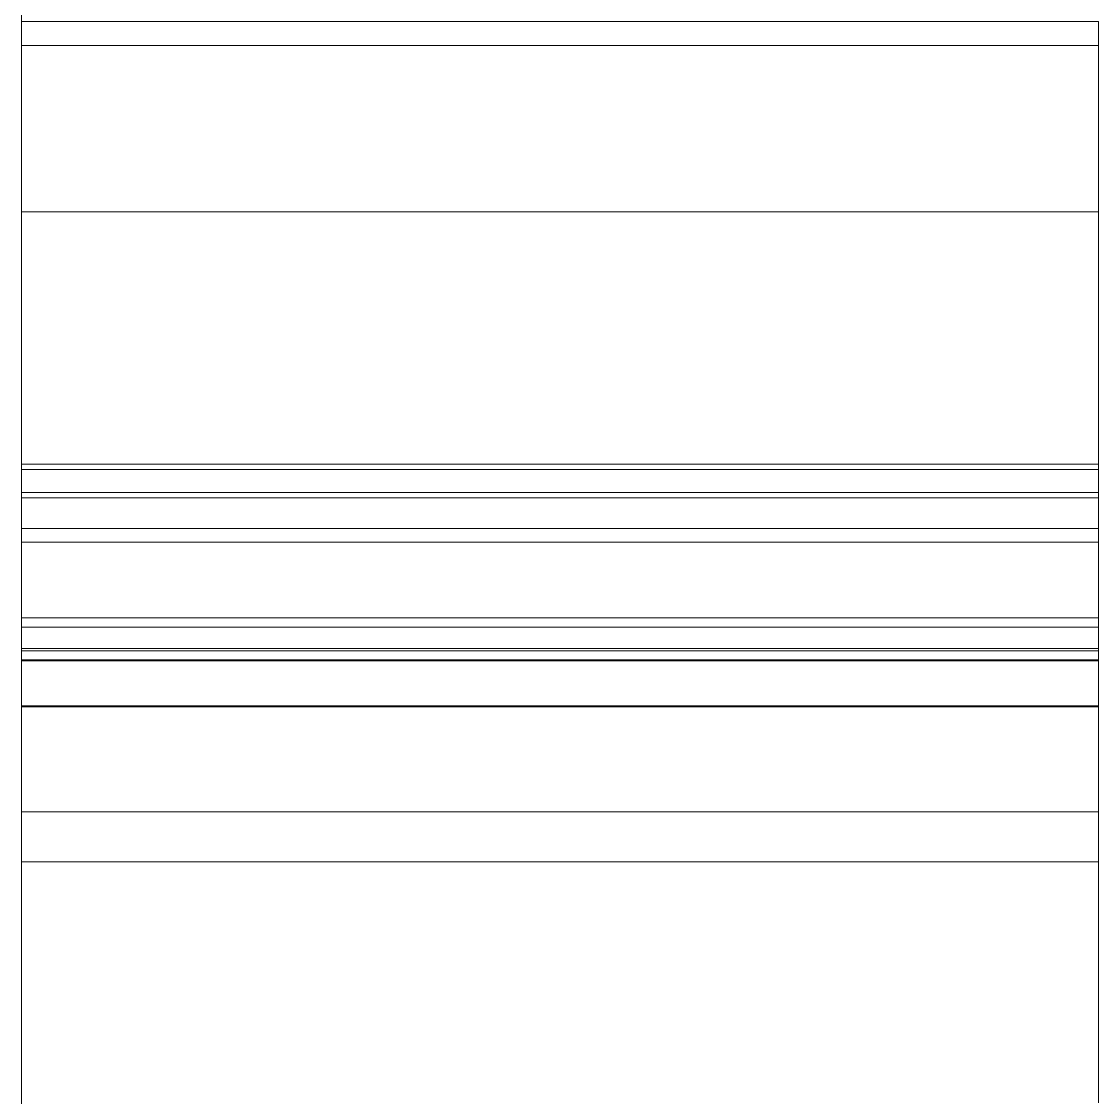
# Model space of a CAD drawing. Header units: millimetres. Extents: x 278858 to 279223, y 218711 to 219074.
# Drawn here: x 279158.13 to 279163.13, y 218929.01 to 218934.01 of the extents above; entities that cross this region are included whole.
import ezdxf

# ---------------------------------------------------------------- set-up
doc = ezdxf.new("R2010")
doc.units = ezdxf.units.MM
doc.header["$LTSCALE"] = 2
doc.layers.add('AM_9', color=251, linetype='Continuous', lineweight=15)

msp = doc.modelspace()

# ---------------------------------------------------------------- linework, layer by layer
at = {"layer": 'AM_9'}
for p, q in [((279158.1308, 218933.9946), (279158.1308, 218934.0391)), ((279158.1308, 218934.0051), (279158.1308, 218934.0052)), ((279158.1308, 218934.0052), (279163.1308, 218934.0052)), ((279158.1308, 218934.0049), (279158.1308, 218934.0051)), ((279158.1308, 218934.0045), (279158.1308, 218934.0049)), ((279158.1308, 218934.0039), (279158.1308, 218934.0045)), ((279158.1308, 218934.0031), (279158.1308, 218934.0039)), ((279158.1308, 218934.0022), (279158.1308, 218934.0031)), ((279158.1308, 218934.0011), (279158.1308, 218934.0022)), ((279158.1308, 218933.9999), (279158.1308, 218934.0011)), ((279163.1308, 218934.0052), (279163.1308, 218934.0051)), ((279163.1308, 218934.0051), (279163.1308, 218934.0049)), ((279163.1308, 218934.0049), (279163.1308, 218934.0045)), ((279163.1308, 218934.0045), (279163.1308, 218934.0039)), ((279163.1308, 218934.0039), (279163.1308, 218934.0031)), ((279163.1308, 218934.0031), (279163.1308, 218934.0022)), ((279163.1308, 218934.0022), (279163.1308, 218934.0011)), ((279163.1308, 218934.0011), (279163.1308, 218933.9999)), ((279158.1308, 218933.9984), (279158.1308, 218933.9999)), ((279158.1308, 218933.9968), (279158.1308, 218933.9984)), ((279158.1308, 218933.995), (279158.1308, 218933.9968)), ((279158.1308, 218933.9929), (279158.1308, 218933.995)), ((279158.1308, 218933.9859), (279158.1308, 218933.9946)), ((279158.1308, 218933.9907), (279158.1308, 218933.9929)), ((279158.1308, 218933.9883), (279158.1308, 218933.9907)), ((279158.1308, 218933.9857), (279158.1308, 218933.9883)), ((279158.1308, 218933.9859), (279158.1308, 218933.5525)), ((279158.1308, 218933.9829), (279158.1308, 218933.9857)), ((279158.1308, 218933.9799), (279158.1308, 218933.9829)), ((279158.1308, 218933.9766), (279158.1308, 218933.9799)), ((279158.1308, 218933.9732), (279158.1308, 218933.9766)), ((279158.1308, 218933.9695), (279158.1308, 218933.9732)), ((279158.1308, 218933.9656), (279158.1308, 218933.9695)), ((279158.1308, 218933.9615), (279158.1308, 218933.9656)), ((279158.1308, 218933.9572), (279158.1308, 218933.9615)), ((279158.1308, 218933.9526), (279158.1308, 218933.9572)), ((279158.1308, 218933.9478), (279158.1308, 218933.9526)), ((279163.1308, 218933.9999), (279163.1308, 218933.9984)), ((279163.1308, 218933.9984), (279163.1308, 218933.9968)), ((279163.1308, 218933.9968), (279163.1308, 218933.995)), ((279163.1308, 218933.995), (279163.1308, 218933.9929)), ((279163.1308, 218933.9929), (279163.1308, 218933.9907)), ((279163.1308, 218933.9907), (279163.1308, 218933.9883)), ((279163.1308, 218933.9883), (279163.1308, 218933.9857)), ((279163.1308, 218933.9857), (279163.1308, 218933.9829)), ((279163.1308, 218933.9829), (279163.1308, 218933.9799)), ((279163.1308, 218933.9799), (279163.1308, 218933.9766)), ((279163.1308, 218933.9766), (279163.1308, 218933.9732)), ((279163.1308, 218933.9732), (279163.1308, 218933.9695)), ((279163.1308, 218933.9695), (279163.1308, 218933.9656)), ((279163.1308, 218933.9656), (279163.1308, 218933.9615)), ((279163.1308, 218933.9615), (279163.1308, 218933.9572)), ((279163.1308, 218933.9572), (279163.1308, 218933.9526)), ((279163.1308, 218933.9526), (279163.1308, 218933.9478)), ((279158.1308, 218933.9428), (279158.1308, 218933.9478)), ((279158.1308, 218933.9375), (279158.1308, 218933.9428)), ((279158.1308, 218933.9319), (279158.1308, 218933.9375)), ((279158.1308, 218933.9262), (279158.1308, 218933.9319)), ((279158.1308, 218933.9201), (279158.1308, 218933.9262)), ((279158.1308, 218933.9138), (279158.1308, 218933.9201)), ((279158.1308, 218933.9073), (279158.1308, 218933.9138)), ((279158.1308, 218933.9005), (279158.1308, 218933.9073)), ((279158.1308, 218933.8934), (279158.1308, 218933.9005)), ((279163.1308, 218933.9478), (279163.1308, 218933.9428)), ((279163.1308, 218933.9428), (279163.1308, 218933.9375)), ((279163.1308, 218933.9375), (279163.1308, 218933.9319)), ((279163.1308, 218933.9319), (279163.1308, 218933.9262)), ((279163.1308, 218933.9262), (279163.1308, 218933.9201)), ((279163.1308, 218933.9201), (279163.1308, 218933.9138)), ((279163.1308, 218933.9138), (279163.1308, 218933.9073)), ((279163.1308, 218933.9073), (279163.1308, 218933.9005)), ((279163.1308, 218933.9005), (279163.1308, 218933.8934)), ((279158.1308, 218933.8934), (279158.1308, 218933.121)), ((279158.1308, 218933.8934), (279163.1308, 218933.8934)), ((279163.1308, 218933.121), (279163.1308, 218933.8934)), ((279158.1308, 218933.4803), (279158.1308, 218933.5525)), ((279158.1308, 218933.4095), (279158.1308, 218933.4803)), ((279158.1308, 218933.3401), (279158.1308, 218933.4095)), ((279158.1308, 218933.2722), (279158.1308, 218933.3401)), ((279158.1308, 218933.2058), (279158.1308, 218933.2722)), ((279158.1308, 218933.1408), (279158.1308, 218933.2058)), ((279158.1308, 218933.0772), (279158.1308, 218933.1408)), ((279158.1308, 218933.0826), (279158.1308, 218933.121)), ((279158.1308, 218933.121), (279163.1308, 218933.121)), ((279163.1308, 218933.121), (279163.1308, 218933.0826)), ((279158.1308, 218933.0446), (279158.1308, 218933.0826)), ((279158.1308, 218933.0151), (279158.1308, 218933.0772)), ((279163.1308, 218933.0826), (279163.1308, 218933.0446)), ((279158.1308, 218933.007), (279158.1308, 218933.0446)), ((279158.1308, 218932.9544), (279158.1308, 218933.0151)), ((279158.1308, 218932.97), (279158.1308, 218933.007)), ((279163.1308, 218933.0446), (279163.1308, 218933.007)), ((279163.1308, 218933.007), (279163.1308, 218932.97)), ((279158.1308, 218932.9334), (279158.1308, 218932.97)), ((279158.1308, 218932.8952), (279158.1308, 218932.9544)), ((279163.1308, 218932.97), (279163.1308, 218932.9334)), ((279158.1308, 218932.8973), (279158.1308, 218932.9334)), ((279163.1308, 218932.9334), (279163.1308, 218932.8973)), ((279158.1308, 218932.8616), (279158.1308, 218932.8973)), ((279158.1308, 218932.8375), (279158.1308, 218932.8952)), ((279158.1308, 218932.8264), (279158.1308, 218932.8616)), ((279163.1308, 218932.8973), (279163.1308, 218932.8616)), ((279163.1308, 218932.8616), (279163.1308, 218932.8264)), ((279158.1308, 218932.7811), (279158.1308, 218932.8375)), ((279158.1308, 218932.7916), (279158.1308, 218932.8264)), ((279163.1308, 218932.8264), (279163.1308, 218932.7916)), ((279158.1308, 218932.7573), (279158.1308, 218932.7916)), ((279158.1308, 218932.7263), (279158.1308, 218932.7811)), ((279158.1308, 218932.7235), (279158.1308, 218932.7573)), ((279163.1308, 218932.7916), (279163.1308, 218932.7573)), ((279163.1308, 218932.7573), (279163.1308, 218932.7235)), ((279158.1308, 218932.6728), (279158.1308, 218932.7263)), ((279158.1308, 218932.6901), (279158.1308, 218932.7235)), ((279163.1308, 218932.7235), (279163.1308, 218932.6901)), ((279158.1308, 218932.6572), (279158.1308, 218932.6901)), ((279158.1308, 218932.6209), (279158.1308, 218932.6728)), ((279158.1308, 218932.6247), (279158.1308, 218932.6572)), ((279163.1308, 218932.6901), (279163.1308, 218932.6572)), ((279163.1308, 218932.6572), (279163.1308, 218932.6247)), ((279158.1308, 218932.5926), (279158.1308, 218932.6247)), ((279158.1308, 218932.5703), (279158.1308, 218932.6209)), ((279163.1308, 218932.6247), (279163.1308, 218932.5926)), ((279158.1308, 218932.561), (279158.1308, 218932.5926)), ((279158.1308, 218932.5212), (279158.1308, 218932.5703)), ((279158.1308, 218932.5298), (279158.1308, 218932.561)), ((279163.1308, 218932.5926), (279163.1308, 218932.561)), ((279163.1308, 218932.561), (279163.1308, 218932.5298)), ((279158.1308, 218932.499), (279158.1308, 218932.5298)), ((279158.1308, 218932.4735), (279158.1308, 218932.5212)), ((279163.1308, 218932.5298), (279163.1308, 218932.499)), ((279158.1308, 218932.4687), (279158.1308, 218932.499)), ((279158.1308, 218932.4273), (279158.1308, 218932.4735)), ((279158.1308, 218932.4388), (279158.1308, 218932.4687)), ((279163.1308, 218932.499), (279163.1308, 218932.4687)), ((279163.1308, 218932.4687), (279163.1308, 218932.4388)), ((279158.1308, 218932.4094), (279158.1308, 218932.4388)), ((279158.1308, 218932.3824), (279158.1308, 218932.4273)), ((279158.1308, 218932.3804), (279158.1308, 218932.4094)), ((279163.1308, 218932.4388), (279163.1308, 218932.4094)), ((279163.1308, 218932.4094), (279163.1308, 218932.3804)), ((279158.1308, 218932.339), (279158.1308, 218932.3824)), ((279158.1308, 218932.3518), (279158.1308, 218932.3804)), ((279158.1308, 218932.3236), (279158.1308, 218932.3518)), ((279163.1308, 218932.3804), (279163.1308, 218932.3518)), ((279163.1308, 218932.3518), (279163.1308, 218932.3236)), ((279158.1308, 218932.297), (279158.1308, 218932.339)), ((279158.1308, 218932.2958), (279158.1308, 218932.3236)), ((279163.1308, 218932.3236), (279163.1308, 218932.2958)), ((279158.1308, 218932.2564), (279158.1308, 218932.297)), ((279158.1308, 218932.2685), (279158.1308, 218932.2958)), ((279158.1308, 218932.2415), (279158.1308, 218932.2685)), ((279158.1308, 218932.2172), (279158.1308, 218932.2564)), ((279163.1308, 218932.2958), (279163.1308, 218932.2685)), ((279163.1308, 218932.2685), (279163.1308, 218932.2415)), ((279158.1308, 218932.215), (279158.1308, 218932.2415)), ((279158.1308, 218932.1794), (279158.1308, 218932.2172)), ((279158.1308, 218932.1889), (279158.1308, 218932.215)), ((279163.1308, 218932.2415), (279163.1308, 218932.215)), ((279163.1308, 218932.215), (279163.1308, 218932.1889)), ((279158.1308, 218932.1632), (279158.1308, 218932.1889)), ((279158.1308, 218932.143), (279158.1308, 218932.1794)), ((279158.1308, 218932.1378), (279158.1308, 218932.1632)), ((279163.1308, 218932.1889), (279163.1308, 218932.1632)), ((279163.1308, 218932.1632), (279163.1308, 218932.1378)), ((279158.1308, 218932.108), (279158.1308, 218932.143)), ((279158.1308, 218932.1129), (279158.1308, 218932.1378)), ((279158.1308, 218932.0884), (279158.1308, 218932.1129)), ((279158.1308, 218932.0743), (279158.1308, 218932.108)), ((279163.1308, 218932.1378), (279163.1308, 218932.1129)), ((279163.1308, 218932.1129), (279163.1308, 218932.0884)), ((279158.1308, 218932.0643), (279158.1308, 218932.0884)), ((279158.1308, 218932.042), (279158.1308, 218932.0743)), ((279158.1308, 218932.0406), (279158.1308, 218932.0643)), ((279163.1308, 218932.0884), (279163.1308, 218932.0643)), ((279163.1308, 218932.0643), (279163.1308, 218932.0406)), ((279158.1308, 218932.0111), (279158.1308, 218932.042)), ((279158.1308, 218932.0173), (279158.1308, 218932.0406)), ((279158.1308, 218931.9943), (279158.1308, 218932.0173)), ((279158.1308, 218931.9815), (279158.1308, 218932.0111)), ((279163.1308, 218932.0406), (279163.1308, 218932.0173)), ((279163.1308, 218932.0173), (279163.1308, 218931.9943)), ((279158.1308, 218931.9718), (279158.1308, 218931.9943)), ((279158.1308, 218931.9533), (279158.1308, 218931.9815)), ((279158.1308, 218931.9496), (279158.1308, 218931.9718)), ((279158.1308, 218931.9264), (279158.1308, 218931.9533)), ((279163.1308, 218931.9943), (279163.1308, 218931.9718)), ((279163.1308, 218931.9718), (279163.1308, 218931.9496)), ((279158.1308, 218931.9252), (279158.1308, 218931.9496)), ((279158.1308, 218931.9496), (279163.1308, 218931.9496)), ((279158.1308, 218931.9008), (279158.1308, 218931.9264)), ((279158.1308, 218931.8191), (279158.1308, 218931.9252)), ((279158.1308, 218931.9252), (279163.1308, 218931.9252)), ((279158.1308, 218931.8766), (279158.1308, 218931.9008)), ((279163.1308, 218931.9496), (279163.1308, 218931.9252)), ((279163.1308, 218931.9252), (279163.1308, 218931.8191)), ((279158.1308, 218931.8536), (279158.1308, 218931.8766)), ((279158.1308, 218931.8319), (279158.1308, 218931.8536)), ((279158.1308, 218931.8116), (279158.1308, 218931.8319)), ((279158.1308, 218931.7941), (279158.1308, 218931.8191)), ((279158.1308, 218931.8191), (279163.1308, 218931.8191)), ((279158.1308, 218931.8056), (279158.1308, 218931.8116)), ((279158.1308, 218931.8056), (279158.1308, 218931.2576)), ((279163.1308, 218931.8191), (279163.1308, 218931.7941)), ((279158.1308, 218931.6516), (279158.1308, 218931.7941)), ((279158.1308, 218931.7941), (279163.1308, 218931.7941)), ((279163.1308, 218931.7941), (279163.1308, 218931.6516)), ((279158.1308, 218931.5881), (279158.1308, 218931.6516)), ((279158.1308, 218931.6516), (279163.1308, 218931.6516)), ((279163.1308, 218931.6516), (279163.1308, 218931.5881)), ((279158.1308, 218931.5881), (279158.1308, 218931.2366)), ((279158.1308, 218931.5881), (279163.1308, 218931.5881)), ((279163.1308, 218931.2366), (279163.1308, 218931.5881)), ((279158.1308, 218931.1895), (279158.1308, 218931.2576)), ((279158.1308, 218931.1936), (279158.1308, 218931.2366)), ((279158.1308, 218931.2366), (279163.1308, 218931.2366)), ((279163.1308, 218931.2366), (279163.1308, 218931.1936)), ((279158.1308, 218931.0948), (279158.1308, 218931.1936)), ((279158.1308, 218931.1936), (279163.1308, 218931.1936)), ((279158.1308, 218931.1228), (279158.1308, 218931.1895)), ((279163.1308, 218931.1936), (279163.1308, 218931.0948)), ((279158.1308, 218931.0576), (279158.1308, 218931.1228)), ((279158.1308, 218931.0829), (279158.1308, 218931.0948)), ((279158.1308, 218931.0948), (279163.1308, 218931.0948)), ((279158.1308, 218931.0414), (279158.1308, 218931.0829)), ((279158.1308, 218931.0829), (279163.1308, 218931.0829)), ((279158.1308, 218930.994), (279158.1308, 218931.0576)), ((279163.1308, 218931.0948), (279163.1308, 218931.0829)), ((279163.1308, 218931.0829), (279163.1308, 218931.0414)), ((279158.1308, 218931.0366), (279158.1308, 218931.0414)), ((279158.1308, 218931.0414), (279163.1308, 218931.0414)), ((279158.1308, 218931.0343), (279158.1308, 218931.0366)), ((279158.1308, 218931.0366), (279163.1308, 218931.0366)), ((279158.1308, 218931.0317), (279158.1308, 218931.0343)), ((279158.1308, 218931.029), (279158.1308, 218931.0317)), ((279158.1308, 218931.0261), (279158.1308, 218931.029)), ((279158.1308, 218931.0231), (279158.1308, 218931.0261)), ((279158.1308, 218931.0198), (279158.1308, 218931.0231)), ((279158.1308, 218931.0164), (279158.1308, 218931.0198)), ((279158.1308, 218931.0127), (279158.1308, 218931.0164)), ((279158.1308, 218931.0089), (279158.1308, 218931.0127)), ((279158.1308, 218931.0048), (279158.1308, 218931.0089)), ((279158.1308, 218931.0006), (279158.1308, 218931.0048)), ((279158.1308, 218930.9961), (279158.1308, 218931.0006)), ((279163.1308, 218931.0414), (279163.1308, 218931.0366)), ((279163.1308, 218931.0366), (279163.1308, 218931.0343)), ((279163.1308, 218931.0343), (279163.1308, 218931.0317)), ((279163.1308, 218931.0317), (279163.1308, 218931.029)), ((279163.1308, 218931.029), (279163.1308, 218931.0261)), ((279163.1308, 218931.0261), (279163.1308, 218931.0231)), ((279163.1308, 218931.0231), (279163.1308, 218931.0198)), ((279163.1308, 218931.0198), (279163.1308, 218931.0164)), ((279163.1308, 218931.0164), (279163.1308, 218931.0127)), ((279163.1308, 218931.0127), (279163.1308, 218931.0089)), ((279163.1308, 218931.0089), (279163.1308, 218931.0048)), ((279163.1308, 218931.0048), (279163.1308, 218931.0006)), ((279163.1308, 218931.0006), (279163.1308, 218930.9961)), ((279158.1308, 218930.9915), (279158.1308, 218930.9961)), ((279158.1308, 218930.9318), (279158.1308, 218930.994)), ((279158.1308, 218930.9866), (279158.1308, 218930.9915)), ((279158.1308, 218930.9815), (279158.1308, 218930.9866)), ((279158.1308, 218930.9762), (279158.1308, 218930.9815)), ((279158.1308, 218930.9706), (279158.1308, 218930.9762)), ((279158.1308, 218930.9648), (279158.1308, 218930.9706)), ((279158.1308, 218930.9588), (279158.1308, 218930.9648)), ((279158.1308, 218930.9526), (279158.1308, 218930.9588)), ((279158.1308, 218930.9461), (279158.1308, 218930.9526)), ((279163.1308, 218930.9961), (279163.1308, 218930.9915)), ((279163.1308, 218930.9915), (279163.1308, 218930.9866)), ((279163.1308, 218930.9866), (279163.1308, 218930.9815)), ((279163.1308, 218930.9815), (279163.1308, 218930.9762)), ((279163.1308, 218930.9762), (279163.1308, 218930.9706)), ((279163.1308, 218930.9706), (279163.1308, 218930.9648)), ((279163.1308, 218930.9648), (279163.1308, 218930.9588)), ((279163.1308, 218930.9588), (279163.1308, 218930.9526)), ((279163.1308, 218930.9526), (279163.1308, 218930.9461)), ((279158.1308, 218930.9394), (279158.1308, 218930.9461)), ((279158.1308, 218930.9324), (279158.1308, 218930.9394)), ((279158.1308, 218930.9252), (279158.1308, 218930.9324)), ((279158.1308, 218930.8711), (279158.1308, 218930.9318)), ((279158.1308, 218930.9177), (279158.1308, 218930.9252)), ((279158.1308, 218930.91), (279158.1308, 218930.9177)), ((279158.1308, 218930.902), (279158.1308, 218930.91)), ((279158.1308, 218930.8938), (279158.1308, 218930.902)), ((279163.1308, 218930.9461), (279163.1308, 218930.9394)), ((279163.1308, 218930.9394), (279163.1308, 218930.9324)), ((279163.1308, 218930.9324), (279163.1308, 218930.9252)), ((279163.1308, 218930.9252), (279163.1308, 218930.9177)), ((279163.1308, 218930.9177), (279163.1308, 218930.91)), ((279163.1308, 218930.91), (279163.1308, 218930.902)), ((279163.1308, 218930.902), (279163.1308, 218930.8938)), ((279158.1308, 218930.8853), (279158.1308, 218930.8938)), ((279158.1308, 218930.8765), (279158.1308, 218930.8853)), ((279158.1308, 218930.8674), (279158.1308, 218930.8765)), ((279158.1308, 218930.8119), (279158.1308, 218930.8711)), ((279158.1308, 218930.8581), (279158.1308, 218930.8674)), ((279158.1308, 218930.8485), (279158.1308, 218930.8581)), ((279163.1308, 218930.8938), (279163.1308, 218930.8853)), ((279163.1308, 218930.8853), (279163.1308, 218930.8765)), ((279163.1308, 218930.8765), (279163.1308, 218930.8674)), ((279163.1308, 218930.8674), (279163.1308, 218930.8581)), ((279163.1308, 218930.8581), (279163.1308, 218930.8485)), ((279158.1308, 218930.8387), (279158.1308, 218930.8485)), ((279158.1308, 218930.8285), (279158.1308, 218930.8387)), ((279158.1308, 218930.8284), (279158.1308, 218930.8285)), ((279158.1308, 218930.8284), (279158.1308, 218930.8226)), ((279158.1308, 218930.8284), (279163.1308, 218930.8284)), ((279158.1308, 218930.8284), (279158.1308, 218930.8226)), ((279158.1308, 218930.8284), (279163.1308, 218930.8284)), ((279158.1308, 218930.8284), (279158.1308, 218930.8226)), ((279158.1308, 218930.8284), (279163.1308, 218930.8284)), ((279158.1308, 218930.8284), (279158.1308, 218930.8226)), ((279158.1308, 218930.8284), (279163.1308, 218930.8284)), ((279158.1308, 218930.7508), (279158.1308, 218930.8226)), ((279158.1308, 218930.8226), (279163.1308, 218930.8226)), ((279158.1308, 218930.7508), (279158.1308, 218930.8226)), ((279158.1308, 218930.8226), (279163.1308, 218930.8226)), ((279158.1308, 218930.7508), (279158.1308, 218930.8226)), ((279158.1308, 218930.8226), (279163.1308, 218930.8226)), ((279158.1308, 218930.7508), (279158.1308, 218930.8226)), ((279158.1308, 218930.8226), (279163.1308, 218930.8226)), ((279158.1308, 218930.7542), (279158.1308, 218930.8119)), ((279163.1308, 218930.8485), (279163.1308, 218930.8387)), ((279163.1308, 218930.8387), (279163.1308, 218930.8285)), ((279163.1308, 218930.8285), (279163.1308, 218930.8284)), ((279163.1308, 218930.8226), (279163.1308, 218930.8284)), ((279163.1308, 218930.8226), (279163.1308, 218930.8284)), ((279163.1308, 218930.8226), (279163.1308, 218930.8284)), ((279163.1308, 218930.8226), (279163.1308, 218930.8284)), ((279163.1308, 218930.8226), (279163.1308, 218930.7508)), ((279163.1308, 218930.8226), (279163.1308, 218930.7508)), ((279163.1308, 218930.8226), (279163.1308, 218930.7508)), ((279163.1308, 218930.8226), (279163.1308, 218930.7508)), ((279158.1308, 218930.698), (279158.1308, 218930.7542)), ((279158.1308, 218930.6801), (279158.1308, 218930.7508)), ((279158.1308, 218930.6801), (279158.1308, 218930.7508)), ((279158.1308, 218930.6801), (279158.1308, 218930.7508)), ((279158.1308, 218930.6801), (279158.1308, 218930.7508)), ((279163.1308, 218930.7508), (279163.1308, 218930.6801)), ((279163.1308, 218930.7508), (279163.1308, 218930.6801)), ((279163.1308, 218930.7508), (279163.1308, 218930.6801)), ((279163.1308, 218930.7508), (279163.1308, 218930.6801)), ((279158.1308, 218930.6432), (279158.1308, 218930.698)), ((279158.1308, 218930.6108), (279158.1308, 218930.6801)), ((279158.1308, 218930.6108), (279158.1308, 218930.6801)), ((279158.1308, 218930.6108), (279158.1308, 218930.6801)), ((279158.1308, 218930.6108), (279158.1308, 218930.6801)), ((279163.1308, 218930.6801), (279163.1308, 218930.6108)), ((279163.1308, 218930.6801), (279163.1308, 218930.6108)), ((279163.1308, 218930.6801), (279163.1308, 218930.6108)), ((279163.1308, 218930.6801), (279163.1308, 218930.6108)), ((279158.1308, 218930.5899), (279158.1308, 218930.6432)), ((279158.1308, 218930.5427), (279158.1308, 218930.6108)), ((279158.1308, 218930.5427), (279158.1308, 218930.6108)), ((279158.1308, 218930.5427), (279158.1308, 218930.6108)), ((279158.1308, 218930.5427), (279158.1308, 218930.6108)), ((279163.1308, 218930.6108), (279163.1308, 218930.5427)), ((279163.1308, 218930.6108), (279163.1308, 218930.5427)), ((279163.1308, 218930.6108), (279163.1308, 218930.5427)), ((279163.1308, 218930.6108), (279163.1308, 218930.5427)), ((279158.1308, 218930.5381), (279158.1308, 218930.5899)), ((279158.1308, 218930.4759), (279158.1308, 218930.5427)), ((279158.1308, 218930.4759), (279158.1308, 218930.5427)), ((279158.1308, 218930.4759), (279158.1308, 218930.5427)), ((279158.1308, 218930.4759), (279158.1308, 218930.5427)), ((279158.1308, 218930.4877), (279158.1308, 218930.5381)), ((279163.1308, 218930.5427), (279163.1308, 218930.4759)), ((279163.1308, 218930.5427), (279163.1308, 218930.4759)), ((279163.1308, 218930.5427), (279163.1308, 218930.4759)), ((279163.1308, 218930.5427), (279163.1308, 218930.4759)), ((279158.1308, 218930.4388), (279158.1308, 218930.4877)), ((279158.1308, 218930.4105), (279158.1308, 218930.4759)), ((279158.1308, 218930.4105), (279158.1308, 218930.4759)), ((279158.1308, 218930.4105), (279158.1308, 218930.4759)), ((279158.1308, 218930.4105), (279158.1308, 218930.4759)), ((279163.1308, 218930.4759), (279163.1308, 218930.4105)), ((279163.1308, 218930.4759), (279163.1308, 218930.4105)), ((279163.1308, 218930.4759), (279163.1308, 218930.4105)), ((279163.1308, 218930.4759), (279163.1308, 218930.4105)), ((279158.1308, 218930.3913), (279158.1308, 218930.4388)), ((279158.1308, 218930.3466), (279158.1308, 218930.4105)), ((279158.1308, 218930.3466), (279158.1308, 218930.4105)), ((279158.1308, 218930.3466), (279158.1308, 218930.4105)), ((279158.1308, 218930.3466), (279158.1308, 218930.4105)), ((279163.1308, 218930.4105), (279163.1308, 218930.3466)), ((279163.1308, 218930.4105), (279163.1308, 218930.3466)), ((279163.1308, 218930.4105), (279163.1308, 218930.3466)), ((279163.1308, 218930.4105), (279163.1308, 218930.3466)), ((279158.1308, 218930.3452), (279158.1308, 218930.3913)), ((279158.1308, 218930.3364), (279158.1308, 218930.3466)), ((279158.1308, 218930.3364), (279158.1308, 218930.3466)), ((279158.1308, 218930.3364), (279158.1308, 218930.3466)), ((279158.1308, 218930.3364), (279158.1308, 218930.3466)), ((279158.1308, 218930.3005), (279158.1308, 218930.3452)), ((279158.1308, 218930.3364), (279158.1308, 218930.1033)), ((279158.1308, 218930.3364), (279163.1308, 218930.3364)), ((279158.1308, 218930.3364), (279158.1308, 218930.1033)), ((279158.1308, 218930.3364), (279163.1308, 218930.3364)), ((279158.1308, 218930.3364), (279158.1308, 218930.1033)), ((279158.1308, 218930.3364), (279163.1308, 218930.3364)), ((279158.1308, 218930.3364), (279158.1308, 218930.1033)), ((279158.1308, 218930.3364), (279163.1308, 218930.3364)), ((279158.1308, 218930.2573), (279158.1308, 218930.3005)), ((279163.1308, 218930.3466), (279163.1308, 218930.3364)), ((279163.1308, 218930.3466), (279163.1308, 218930.3364)), ((279163.1308, 218930.3466), (279163.1308, 218930.3364)), ((279163.1308, 218930.3466), (279163.1308, 218930.3364)), ((279163.1308, 218930.1033), (279163.1308, 218930.3364)), ((279163.1308, 218930.1033), (279163.1308, 218930.3364)), ((279163.1308, 218930.1033), (279163.1308, 218930.3364)), ((279163.1308, 218930.1033), (279163.1308, 218930.3364)), ((279158.1308, 218930.2154), (279158.1308, 218930.2573)), ((279158.1308, 218930.1749), (279158.1308, 218930.2154)), ((279158.1308, 218930.1359), (279158.1308, 218930.1749)), ((279158.1308, 218930.0981), (279158.1308, 218930.1359)), ((279158.1308, 218930.0217), (279158.1308, 218930.1033)), ((279158.1308, 218930.1033), (279163.1308, 218930.1033)), ((279158.1308, 218930.0217), (279158.1308, 218930.1033)), ((279158.1308, 218930.1033), (279163.1308, 218930.1033)), ((279158.1308, 218930.0217), (279158.1308, 218930.1033)), ((279158.1308, 218930.1033), (279163.1308, 218930.1033)), ((279158.1308, 218930.0217), (279158.1308, 218930.1033)), ((279158.1308, 218930.1033), (279163.1308, 218930.1033)), ((279163.1308, 218930.1033), (279163.1308, 218930.0217)), ((279163.1308, 218930.1033), (279163.1308, 218930.0217)), ((279163.1308, 218930.1033), (279163.1308, 218930.0217)), ((279163.1308, 218930.1033), (279163.1308, 218930.0217)), ((279158.1308, 218930.0618), (279158.1308, 218930.0981)), ((279158.1308, 218930.0268), (279158.1308, 218930.0618)), ((279158.1308, 218929.9931), (279158.1308, 218930.0268)), ((279158.1308, 218929.942), (279158.1308, 218930.0217)), ((279158.1308, 218929.942), (279158.1308, 218930.0217)), ((279158.1308, 218929.942), (279158.1308, 218930.0217)), ((279158.1308, 218929.942), (279158.1308, 218930.0217)), ((279163.1308, 218930.0217), (279163.1308, 218929.942)), ((279163.1308, 218930.0217), (279163.1308, 218929.942)), ((279163.1308, 218930.0217), (279163.1308, 218929.942)), ((279163.1308, 218930.0217), (279163.1308, 218929.942)), ((279158.1308, 218929.9608), (279158.1308, 218929.9931)), ((279158.1308, 218929.9297), (279158.1308, 218929.9608)), ((279158.1308, 218929.8642), (279158.1308, 218929.942)), ((279158.1308, 218929.8642), (279158.1308, 218929.942)), ((279158.1308, 218929.8642), (279158.1308, 218929.942)), ((279158.1308, 218929.8642), (279158.1308, 218929.942)), ((279158.1308, 218929.9), (279158.1308, 218929.9297)), ((279163.1308, 218929.942), (279163.1308, 218929.8642)), ((279163.1308, 218929.942), (279163.1308, 218929.8642)), ((279163.1308, 218929.942), (279163.1308, 218929.8642)), ((279163.1308, 218929.942), (279163.1308, 218929.8642)), ((279158.1308, 218929.8715), (279158.1308, 218929.9)), ((279158.1308, 218929.8444), (279158.1308, 218929.8715)), ((279158.1308, 218929.7882), (279158.1308, 218929.8642)), ((279158.1308, 218929.7882), (279158.1308, 218929.8642)), ((279158.1308, 218929.7882), (279158.1308, 218929.8642)), ((279158.1308, 218929.7882), (279158.1308, 218929.8642)), ((279163.1308, 218929.8642), (279163.1308, 218929.7882)), ((279163.1308, 218929.8642), (279163.1308, 218929.7882)), ((279163.1308, 218929.8642), (279163.1308, 218929.7882)), ((279163.1308, 218929.8642), (279163.1308, 218929.7882)), ((279158.1308, 218929.8184), (279158.1308, 218929.8444)), ((279158.1308, 218929.7938), (279158.1308, 218929.8184)), ((279158.1308, 218929.7704), (279158.1308, 218929.7938)), ((279158.1308, 218929.7142), (279158.1308, 218929.7882)), ((279158.1308, 218929.7142), (279158.1308, 218929.7882)), ((279158.1308, 218929.7142), (279158.1308, 218929.7882)), ((279158.1308, 218929.7142), (279158.1308, 218929.7882)), ((279158.1308, 218929.7481), (279158.1308, 218929.7704)), ((279163.1308, 218929.7882), (279163.1308, 218929.7142)), ((279163.1308, 218929.7882), (279163.1308, 218929.7142)), ((279163.1308, 218929.7882), (279163.1308, 218929.7142)), ((279163.1308, 218929.7882), (279163.1308, 218929.7142)), ((279158.1308, 218929.7271), (279158.1308, 218929.7481)), ((279158.1308, 218929.7073), (279158.1308, 218929.7271)), ((279158.1308, 218929.6422), (279158.1308, 218929.7142)), ((279158.1308, 218929.6422), (279158.1308, 218929.7142)), ((279158.1308, 218929.6422), (279158.1308, 218929.7142)), ((279158.1308, 218929.6422), (279158.1308, 218929.7142)), ((279158.1308, 218929.6887), (279158.1308, 218929.7073)), ((279163.1308, 218929.7142), (279163.1308, 218929.6422)), ((279163.1308, 218929.7142), (279163.1308, 218929.6422)), ((279163.1308, 218929.7142), (279163.1308, 218929.6422)), ((279163.1308, 218929.7142), (279163.1308, 218929.6422)), ((279158.1308, 218929.6712), (279158.1308, 218929.6887)), ((279158.1308, 218929.6548), (279158.1308, 218929.6712)), ((279158.1308, 218929.6224), (279158.1308, 218929.6548)), ((279158.1308, 218929.5721), (279158.1308, 218929.6422)), ((279158.1308, 218929.5721), (279158.1308, 218929.6422)), ((279158.1308, 218929.5721), (279158.1308, 218929.6422)), ((279158.1308, 218929.5721), (279158.1308, 218929.6422)), ((279158.1308, 218929.5872), (279158.1308, 218929.6224)), ((279163.1308, 218929.6422), (279163.1308, 218929.5721)), ((279163.1308, 218929.6422), (279163.1308, 218929.5721)), ((279163.1308, 218929.6422), (279163.1308, 218929.5721)), ((279163.1308, 218929.6422), (279163.1308, 218929.5721)), ((279158.1308, 218929.5537), (279158.1308, 218929.5872)), ((279158.1308, 218929.5041), (279158.1308, 218929.5721)), ((279158.1308, 218929.5041), (279158.1308, 218929.5721)), ((279158.1308, 218929.5041), (279158.1308, 218929.5721)), ((279158.1308, 218929.5041), (279158.1308, 218929.5721)), ((279158.1308, 218929.5222), (279158.1308, 218929.5537)), ((279163.1308, 218929.5721), (279163.1308, 218929.5041)), ((279163.1308, 218929.5721), (279163.1308, 218929.5041)), ((279163.1308, 218929.5721), (279163.1308, 218929.5041)), ((279163.1308, 218929.5721), (279163.1308, 218929.5041)), ((279158.1308, 218929.4185), (279158.1308, 218929.5222)), ((279158.1308, 218929.4381), (279158.1308, 218929.5041)), ((279158.1308, 218929.4381), (279158.1308, 218929.5041)), ((279158.1308, 218929.4381), (279158.1308, 218929.5041)), ((279158.1308, 218929.4381), (279158.1308, 218929.5041)), ((279163.1308, 218929.5041), (279163.1308, 218929.4381)), ((279163.1308, 218929.5041), (279163.1308, 218929.4381)), ((279163.1308, 218929.5041), (279163.1308, 218929.4381)), ((279163.1308, 218929.5041), (279163.1308, 218929.4381)), ((279158.1308, 218929.3741), (279158.1308, 218929.4381)), ((279158.1308, 218929.3741), (279158.1308, 218929.4381)), ((279158.1308, 218929.3741), (279158.1308, 218929.4381)), ((279158.1308, 218929.3741), (279158.1308, 218929.4381)), ((279158.1308, 218929.3857), (279158.1308, 218929.4185)), ((279163.1308, 218929.4381), (279163.1308, 218929.3741)), ((279163.1308, 218929.4381), (279163.1308, 218929.3741)), ((279163.1308, 218929.4381), (279163.1308, 218929.3741)), ((279163.1308, 218929.4381), (279163.1308, 218929.3741)), ((279158.1308, 218929.355), (279158.1308, 218929.3857)), ((279158.1308, 218929.3122), (279158.1308, 218929.3741)), ((279158.1308, 218929.3122), (279158.1308, 218929.3741)), ((279158.1308, 218929.3122), (279158.1308, 218929.3741)), ((279158.1308, 218929.3122), (279158.1308, 218929.3741)), ((279158.1308, 218929.3266), (279158.1308, 218929.355)), ((279163.1308, 218929.3741), (279163.1308, 218929.3122)), ((279163.1308, 218929.3741), (279163.1308, 218929.3122)), ((279163.1308, 218929.3741), (279163.1308, 218929.3122)), ((279163.1308, 218929.3741), (279163.1308, 218929.3122)), ((279158.1308, 218929.3006), (279158.1308, 218929.3266)), ((279158.1308, 218929.2524), (279158.1308, 218929.3122)), ((279158.1308, 218929.2524), (279158.1308, 218929.3122)), ((279158.1308, 218929.2524), (279158.1308, 218929.3122)), ((279158.1308, 218929.2524), (279158.1308, 218929.3122)), ((279158.1308, 218929.1469), (279158.1308, 218929.3006)), ((279163.1308, 218929.3122), (279163.1308, 218929.2524)), ((279163.1308, 218929.3122), (279163.1308, 218929.2524)), ((279163.1308, 218929.3122), (279163.1308, 218929.2524)), ((279163.1308, 218929.3122), (279163.1308, 218929.2524)), ((279158.1308, 218929.1946), (279158.1308, 218929.2524)), ((279158.1308, 218929.1946), (279158.1308, 218929.2524)), ((279158.1308, 218929.1946), (279158.1308, 218929.2524)), ((279158.1308, 218929.1946), (279158.1308, 218929.2524)), ((279163.1308, 218929.2524), (279163.1308, 218929.1946)), ((279163.1308, 218929.2524), (279163.1308, 218929.1946)), ((279163.1308, 218929.2524), (279163.1308, 218929.1946)), ((279163.1308, 218929.2524), (279163.1308, 218929.1946)), ((279158.1308, 218929.139), (279158.1308, 218929.1946)), ((279158.1308, 218929.139), (279158.1308, 218929.1946)), ((279158.1308, 218929.139), (279158.1308, 218929.1946)), ((279158.1308, 218929.139), (279158.1308, 218929.1946)), ((279163.1308, 218929.1946), (279163.1308, 218929.139)), ((279163.1308, 218929.1946), (279163.1308, 218929.139)), ((279163.1308, 218929.1946), (279163.1308, 218929.139)), ((279163.1308, 218929.1946), (279163.1308, 218929.139)), ((279158.1308, 218929.1455), (279158.1308, 218929.1469)), ((279158.1308, 218929.1455), (279158.1308, 218928.507)), ((279158.1308, 218929.0855), (279158.1308, 218929.139)), ((279158.1308, 218929.0855), (279158.1308, 218929.139)), ((279158.1308, 218929.0855), (279158.1308, 218929.139)), ((279158.1308, 218929.0855), (279158.1308, 218929.139)), ((279163.1308, 218929.139), (279163.1308, 218929.0855)), ((279163.1308, 218929.139), (279163.1308, 218929.0855)), ((279163.1308, 218929.139), (279163.1308, 218929.0855)), ((279163.1308, 218929.139), (279163.1308, 218929.0855)), ((279158.1308, 218929.0341), (279158.1308, 218929.0855)), ((279158.1308, 218929.0341), (279158.1308, 218929.0855)), ((279158.1308, 218929.0341), (279158.1308, 218929.0855)), ((279158.1308, 218929.0341), (279158.1308, 218929.0855)), ((279163.1308, 218929.0855), (279163.1308, 218929.0341)), ((279163.1308, 218929.0855), (279163.1308, 218929.0341)), ((279163.1308, 218929.0855), (279163.1308, 218929.0341)), ((279163.1308, 218929.0855), (279163.1308, 218929.0341)), ((279158.1308, 218928.9849), (279158.1308, 218929.0341)), ((279158.1308, 218928.9849), (279158.1308, 218929.0341)), ((279158.1308, 218928.9849), (279158.1308, 218929.0341)), ((279158.1308, 218928.9849), (279158.1308, 218929.0341)), ((279163.1308, 218929.0341), (279163.1308, 218928.9849)), ((279163.1308, 218929.0341), (279163.1308, 218928.9849)), ((279163.1308, 218929.0341), (279163.1308, 218928.9849)), ((279163.1308, 218929.0341), (279163.1308, 218928.9849))]:
    msp.add_line(p, q, dxfattribs=at)

doc.saveas('drawing.dxf')
